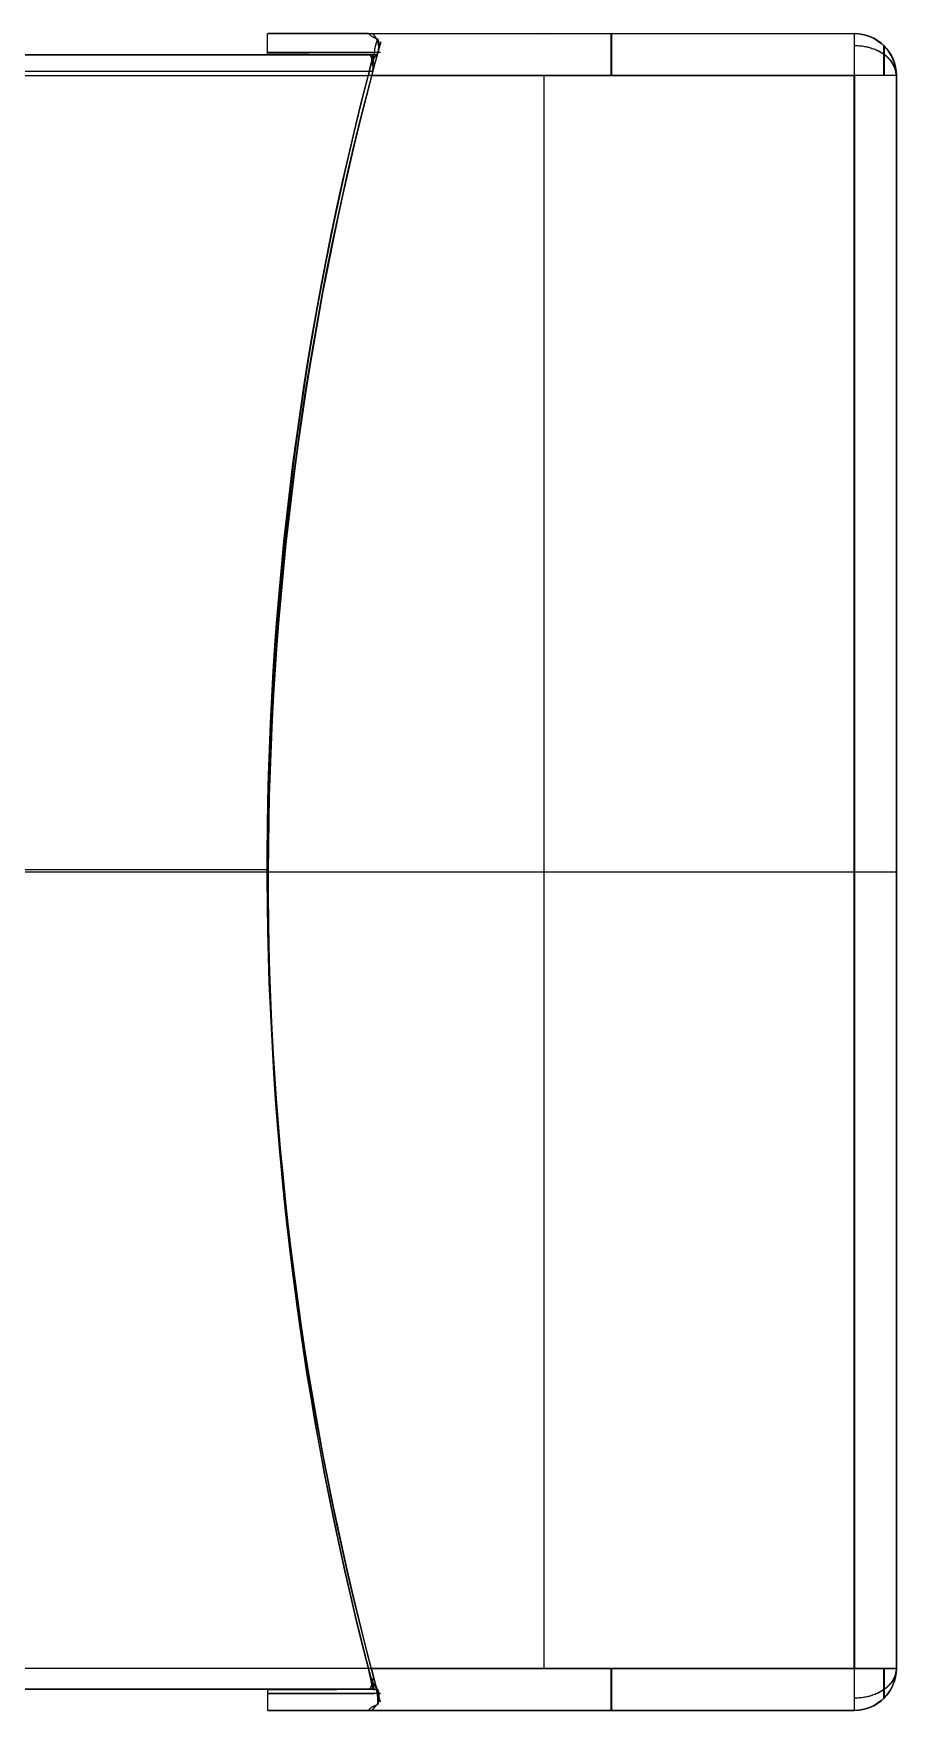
# Model space of a CAD drawing. Header units: millimetres. Extents: x 1.2 to 41.2, y 0.2 to 23.9.
# Drawn here: x 21.866 to 22.277, y 13.135 to 13.935 of the extents above; entities that cross this region are included whole.
import ezdxf

# ---------------------------------------------------------------- set-up
doc = ezdxf.new("R2010")
doc.units = ezdxf.units.MM
doc.layers.add('图层03', color=5, linetype='Continuous', true_color=0x0000ff)

msp = doc.modelspace()

# ---------------------------------------------------------------- linework, layer by layer
at = {"layer": '图层03', "color": 7, "true_color": 0xffffff}
for p, q in [((21.97717, 13.92543, 1.9861), (21.97717, 13.93544, 1.9861)), ((21.97744, 13.93544, 1.98896), (22.2572, 13.93544, 1.98902)), ((22.10916, 13.93544, 1.60894), (22.10899, 13.93544, 2.36904)), ((20.97677, 13.92544, 1.98975), (21.97751, 13.92544, 1.98997)), ((22.10899, 13.91544, 2.38904), (22.10899, 13.15534, 2.38904)), ((22.10917, 13.15534, 1.58894), (22.10917, 13.91544, 1.58894)), ((22.2772, 13.91544, 1.98903), (22.2772, 13.15534, 1.98903)), ((21.97708, 13.53826, 2.37901), (21.97708, 13.53826, 2.38901)), ((21.97708, 13.53539, 2.37901), (20.97695, 13.53539, 2.37879)), ((21.97759, 13.5364, 1.59891), (21.67107, 13.5364, 1.59884)), ((21.97725, 13.53253, 1.59893), (21.97725, 13.53253, 1.58891)), ((22.25711, 13.53539, 2.38907), (21.97735, 13.53539, 2.38901)), ((22.25729, 13.53539, 1.58897), (21.97752, 13.53539, 1.58891)), ((22.27729, 13.53539, 1.60898), (22.27712, 13.53539, 2.36907)), ((21.97717, 13.14534, 1.98795), (20.9767, 13.14534, 1.98773)), ((21.97717, 13.14534, 1.99182), (21.97717, 13.13534, 1.99182)), ((22.2572, 13.13534, 1.98902), (21.97744, 13.13534, 1.98896)), ((22.10916, 13.13534, 1.60894), (22.10899, 13.13534, 2.36904))]:
    msp.add_line(p, q, dxfattribs=at)
at = {"layer": '图层03', "color": 7, "true_color": 0xffffff, "extrusion": (-0.000220476, 0, 1)}
for centre, radius, start, end in [((23.47779, 13.53253, 1.59305), 1.50019, 164.57553, 194.97255), ((22.25764, 13.91544, 1.98411), 0.02, 0, 90), ((22.25764, 13.15534, 1.60407), 0.02, 270, 0)]:
    msp.add_arc(centre, radius, start, end, dxfattribs=at)
at = {"layer": '图层03', "color": 7, "true_color": 0xffffff, "extrusion": (-1, 0, -0.000220476)}
for centre, start, end in [((-13.91544, 2.36416, -22.14172), 90, 180), ((-13.91544, 1.60407, -22.14172), 180, 270), ((-13.15534, 2.36416, -22.14172), 360, 90), ((-13.15534, 1.60407, -22.14172), 270, 360)]:
    msp.add_arc(centre, 0.02, start, end, dxfattribs=at)
at = {"layer": '图层03', "color": 7, "true_color": 0xffffff, "extrusion": (1, 2.47818e-16, 0.000220476)}
for centre, start, end in [((13.91544, 2.36416, 22.25764), 360, 90), ((13.91544, 1.60407, 22.25764), 270, 0), ((13.15534, 2.36416, 22.25764), 90, 180), ((13.15534, 1.60407, 22.25764), 180, 270)]:
    msp.add_arc(centre, 0.02, start, end, dxfattribs=at)
at = {"layer": '图层03', "color": 7, "true_color": 0xffffff, "extrusion": (0.000220476, 4.93038e-32, -1)}
msp.add_arc((-22.25764, 13.91544, -2.36416), 0.02, 90, 180, dxfattribs=at)
at = {"layer": '图层03', "color": 7, "true_color": 0xffffff, "extrusion": (0.000220476, 9.86076e-32, -1)}
msp.add_arc((-22.25764, 13.91544, -1.60407), 0.02, 90, 180, dxfattribs=at)
at = {"layer": '图层03', "color": 7, "true_color": 0xffffff, "extrusion": (0.000220476, 0, -1)}
for centre, radius, start, end in [((-23.47779, 13.53826, -2.37517), 1.50019, 344.57553, 14.95839), ((-22.25764, 13.15534, -1.98411), 0.02, 180, 270)]:
    msp.add_arc(centre, radius, start, end, dxfattribs=at)
at = {"layer": '图层03', "color": 7, "true_color": 0xffffff, "extrusion": (0, -1, 0)}
for centre, radius, start, end in [((23.47736, 1.98643, -13.92645), 1.50019, 164.57662, 194.97102), ((22.25712, 2.36907, -13.91544), 0.02, 0.01263, 90.01263), ((22.25712, 2.36907, -13.53539), 0.02, 0.01263, 90.01263)]:
    msp.add_arc(centre, radius, start, end, dxfattribs=at)
at = {"layer": '图层03', "color": 7, "true_color": 0xffffff, "extrusion": (-0.000220476, -1.77986e-13, 1)}
msp.add_arc((23.47779, 13.53826, 2.37416), 1.50019, 165.43815, 194.78791, dxfattribs=at)
at = {"layer": '图层03', "color": 7, "true_color": 0xffffff, "extrusion": (0, 1, 0)}
for centre, radius, start, end in [((-22.25729, 1.60897, 13.91544), 0.02, 179.98737, 269.98737), ((-22.25729, 1.60897, 13.53539), 0.02, 179.98737, 269.98737), ((-22.25712, 2.36907, 13.15534), 0.02, 89.98737, 179.98737), ((-22.25729, 1.60897, 13.15534), 0.02, 179.98737, 269.98737), ((-23.47736, 1.99215, 13.14337), 1.50019, 344.5923, 14.9602)]:
    msp.add_arc(centre, radius, start, end, dxfattribs=at)
at = {"layer": '图层03', "color": 7, "true_color": 0xffffff, "extrusion": (0.000220476, -9.59111e-12, -1)}
msp.add_arc((-22.25764, 13.15534, -2.36416), 0.02, 180, 270, dxfattribs=at)
at = {"layer": '图层03', "color": 7, "true_color": 0xffffff, "extrusion": (2.90413e-13, -1, 1.81872e-14)}
msp.add_open_spline([(22.02544, 13.93544, 1.60892), (21.96098, 13.93544, 1.85684), (21.96145, 13.93544, 2.12133), (22.02677, 13.93544, 2.36902)], degree=3, dxfattribs=at)
at = {"layer": '图层03', "color": 7, "true_color": 0xffffff}
for points, degree in [([(22.02544, 13.93544, 1.60892), (22.14136, 13.93544, 1.60895), (22.25729, 13.93544, 1.60897)], 2), ([(22.02985, 13.93276, 1.59892), (22.02719, 13.93366, 1.60225), (22.02631, 13.93455, 1.60559), (22.02544, 13.93544, 1.60892)], 3), ([(22.02677, 13.93544, 2.36902), (22.14195, 13.93544, 2.36904), (22.25712, 13.93544, 2.36907)], 2), ([(22.02958, 13.93246, 2.37951), (22.02856, 13.93451, 2.376), (22.02766, 13.93544, 2.37251), (22.02677, 13.93544, 2.36902)], 3), ([(22.02748, 13.91746, 1.59906), (22.02808, 13.92407, 1.59892), (22.02808, 13.92841, 1.59892), (22.02985, 13.93276, 1.59892)], 3), ([(22.02968, 13.92544, 2.38634), (22.03087, 13.92813, 2.38479), (22.03029, 13.93045, 2.3826), (22.02958, 13.93246, 2.37951)], 3), ([(22.02976, 13.92594, 1.5919), (22.03046, 13.92854, 1.59445), (22.03104, 13.93065, 1.59668), (22.02985, 13.93276, 1.59892)], 3), ([(22.25729, 13.93544, 1.60897), (22.2572, 13.93544, 1.98902), (22.25712, 13.93544, 2.36907)], 2), ([(20.92726, 13.92544, 2.36878), (21.47729, 13.92537, 2.36991), (22.02731, 13.9253, 2.37104)], 2), ([(20.92893, 13.92544, 1.60868), (21.47719, 13.92544, 1.6088), (22.02544, 13.92544, 1.60892)], 2), ([(22.02731, 13.9253, 2.37104), (21.96145, 13.92544, 2.12133), (21.96098, 13.92544, 1.85684), (22.02544, 13.92544, 1.60892)], 3), ([(22.02527, 13.91544, 2.37902), (22.02646, 13.92002, 2.37902), (22.02729, 13.92312, 2.37689), (22.02731, 13.9253, 2.37104)], 3), ([(22.02544, 13.92544, 1.60892), (22.02663, 13.92544, 1.60435), (22.02746, 13.92331, 1.60124), (22.02748, 13.91746, 1.59906)], 3), ([(22.02694, 13.91544, 1.58892), (22.02783, 13.91878, 1.58981), (22.02872, 13.92211, 1.59071), (22.02976, 13.92594, 1.5919)], 3), ([(22.02731, 13.9253, 2.37104), (22.02791, 13.92544, 2.37764), (22.02791, 13.92544, 2.38199), (22.02968, 13.92544, 2.38634)], 3), ([(20.9269, 13.91746, 1.59882), (21.47719, 13.91746, 1.59894), (22.02748, 13.91746, 1.59906)], 2), ([(20.92876, 13.91544, 2.37878), (21.47702, 13.91544, 2.3789), (22.02527, 13.91544, 2.37902)], 2), ([(22.02748, 13.91746, 1.59906), (21.96156, 13.66777, 1.59891), (21.96104, 13.40327, 1.59891), (22.02544, 13.15534, 1.59892)], 3), ([(22.25711, 13.91544, 2.38907), (22.14119, 13.91544, 2.38905), (22.02527, 13.91544, 2.38902)], 2), ([(22.02694, 13.91544, 1.58892), (22.14212, 13.91544, 1.58895), (22.25729, 13.91544, 1.58897)], 2), ([(22.25711, 13.15534, 2.38907), (22.25711, 13.53539, 2.38907), (22.25711, 13.91544, 2.38907)], 2), ([(22.25729, 13.91544, 1.58897), (22.25729, 13.53539, 1.58897), (22.25729, 13.15534, 1.58897)], 2), ([(22.27712, 13.91544, 2.36907), (22.27712, 13.53539, 2.36907), (22.27712, 13.15534, 2.36907)], 2), ([(22.27729, 13.91544, 1.60898), (22.2772, 13.91544, 1.98903), (22.27712, 13.91544, 2.36907)], 2), ([(22.27729, 13.91544, 1.60898), (22.27729, 13.53539, 1.60898), (22.27729, 13.15534, 1.60898)], 2), ([(22.02677, 13.15534, 2.37902), (21.47702, 13.15534, 2.3789), (20.92726, 13.15534, 2.37878)], 2), ([(22.02544, 13.15534, 1.59892), (21.47719, 13.15534, 1.5988), (20.92893, 13.15534, 1.59868)], 2), ([(22.02748, 13.14548, 1.6069), (22.02708, 13.14746, 1.60158), (22.02626, 13.15134, 1.59892), (22.02544, 13.15534, 1.59892)], 3), ([(22.25729, 13.15534, 1.58897), (22.14137, 13.15534, 1.58894), (22.02545, 13.15534, 1.58892)], 2), ([(22.02987, 13.1452, 1.5916), (22.02719, 13.14867, 1.59071), (22.02631, 13.15201, 1.58981), (22.02545, 13.15534, 1.58892)], 3), ([(22.02677, 13.15534, 2.38902), (22.02765, 13.15201, 2.38813), (22.02854, 13.14867, 2.38724), (22.02958, 13.14485, 2.38604)], 3), ([(22.02677, 13.15534, 2.37902), (22.02711, 13.15406, 2.37902), (22.02746, 13.15275, 2.37876), (22.02782, 13.15141, 2.37868)], 3), ([(22.02677, 13.15534, 2.38902), (22.14194, 13.15534, 2.38905), (22.25711, 13.15534, 2.38907)], 2), ([(22.27712, 13.15534, 2.36907), (22.2772, 13.15534, 1.98903), (22.27729, 13.15534, 1.60898)], 2), ([(22.02968, 13.13802, 2.37902), (22.03025, 13.14237, 2.37902), (22.02907, 13.14671, 2.37902), (22.02782, 13.15141, 2.37868)], 3), ([(22.02748, 13.14548, 1.6069), (21.47719, 13.14548, 1.60678), (20.9269, 13.14548, 1.60666)], 2), ([(22.02527, 13.14534, 2.36902), (21.47702, 13.14534, 2.3689), (20.92876, 13.14534, 2.36878)], 2), ([(22.02968, 13.13802, 2.37902), (22.02702, 13.13713, 2.37569), (22.02614, 13.13624, 2.37236), (22.02527, 13.13534, 2.36902)], 3), ([(22.02694, 13.13534, 1.60892), (22.02782, 13.13624, 1.60559), (22.02872, 13.13713, 1.60225), (22.02975, 13.13833, 1.59843)], 3), ([(22.02987, 13.1452, 1.5916), (22.03042, 13.14534, 1.59594), (22.02924, 13.14534, 1.60029), (22.02748, 13.14548, 1.6069)], 3), ([(22.02958, 13.14485, 2.38604), (22.03029, 13.14224, 2.3835), (22.03087, 13.14013, 2.38126), (22.02968, 13.13802, 2.37902)], 3), ([(22.02975, 13.13833, 1.59843), (22.03046, 13.14087, 1.59582), (22.03104, 13.14311, 1.59371), (22.02987, 13.1452, 1.5916)], 3), ([(22.25712, 13.13534, 2.36907), (22.1412, 13.13534, 2.36904), (22.02527, 13.13534, 2.36902)], 2), ([(22.02694, 13.13534, 1.60892), (22.14211, 13.13534, 1.60895), (22.25729, 13.13534, 1.60897)], 2), ([(22.25729, 13.13534, 1.60897), (22.2572, 13.13534, 1.98902), (22.25712, 13.13534, 2.36907)], 2)]:
    msp.add_open_spline(points, degree=degree, dxfattribs=at)
for points, knots in [([(22.02968, 13.92544, 2.38634), (22.02746, 13.92379, 2.38734), (22.02688, 13.92158, 2.38819), (22.02628, 13.91933, 2.38864), (22.02595, 13.91805, 2.38889), (22.02561, 13.91674, 2.38902), (22.02527, 13.91544, 2.38902)], [-0.01179894, -0.01179894, -0.01179894, -0.01179894, -0.00405026, -0.00405026, -0.00405026, 0, 0, 0, 0]), ([(22.02782, 13.15141, 2.37868), (22.0276, 13.15054, 2.37786), (22.02744, 13.14957, 2.37726), (22.02724, 13.14874, 2.37653), (22.02705, 13.14791, 2.3758), (22.02682, 13.1472, 2.37492), (22.02657, 13.14665, 2.37397), (22.02631, 13.1461, 2.37299), (22.02603, 13.14571, 2.37191), (22.02574, 13.14551, 2.37082), (22.02559, 13.1454, 2.37023), (22.02543, 13.14534, 2.36962), (22.02527, 13.14534, 2.36902)], [-0.01224644, -0.01224644, -0.01224644, -0.01224644, -0.00875506, -0.00875506, -0.00875506, -0.00535501, -0.00535501, -0.00535501, -0.0018722, -0.0018722, -0.0018722, 0, 0, 0, 0]), ([(22.02527, 13.14534, 2.36902), (21.99311, 13.14534, 2.24509), (21.97708, 13.14534, 2.11693), (21.97726, 13.14534, 1.8608), (21.99385, 13.14534, 1.73415), (22.02748, 13.14548, 1.6069)], [-0.7726713, -0.7726713, -0.7726713, -0.7726713, -0.3863357, -0.3863357, 0, 0, 0, 0])]:
    msp.add_open_spline(points, degree=3, knots=knots, dxfattribs=at)
at = {"layer": '图层03', "color": 7, "true_color": 0xffffff, "extrusion": (-0.0001559, -0.707107, 0.707107)}
for points in [[(22.27712, 13.91544, 2.36907), (22.27712, 13.92373, 2.37736), (22.26883, 13.92958, 2.38322), (22.25711, 13.92958, 2.38321)], [(22.27729, 13.15534, 1.60898), (22.27729, 13.14706, 1.60069), (22.26901, 13.1412, 1.59483), (22.25729, 13.1412, 1.59483)]]:
    msp.add_rational_spline(points, [0.853553390593, 0.686886723927, 0.686886723927, 0.853553390593], degree=3, dxfattribs=at)
at = {"layer": '图层03', "color": 7, "true_color": 0xffffff, "extrusion": (0.0001559, -0.707107, -0.707107)}
for points in [[(22.27729, 13.91544, 1.60898), (22.27729, 13.92373, 1.60069), (22.26901, 13.92958, 1.59483), (22.25729, 13.92958, 1.59483)], [(22.27712, 13.15534, 2.36907), (22.27712, 13.14706, 2.37736), (22.26883, 13.1412, 2.38322), (22.25711, 13.1412, 2.38321)]]:
    msp.add_rational_spline(points, [0.853553390593, 0.686886723927, 0.686886723927, 0.853553390593], degree=3, dxfattribs=at)
at = {"layer": '图层03', "color": 7, "true_color": 0xffffff, "extrusion": (1, 8.22483e-13, 0.000220476)}
msp.add_rational_spline([(22.27126, 13.91544, 2.38322), (22.27126, 13.92373, 2.38322), (22.27126, 13.92958, 2.37736), (22.27126, 13.92958, 2.36907)], [0.853553390593, 0.686886723927, 0.686886723927, 0.853553390593], degree=3, dxfattribs=at)
at = {"layer": '图层03', "color": 7, "true_color": 0xffffff, "extrusion": (-1, 8.57633e-13, -0.000220476)}
msp.add_rational_spline([(22.27143, 13.92958, 1.60898), (22.27143, 13.92958, 1.60069), (22.27143, 13.92373, 1.59483), (22.27143, 13.91544, 1.59483)], [0.853553390593, 0.686886723927, 0.686886723927, 0.853553390593], degree=3, dxfattribs=at)
at = {"layer": '图层03', "color": 7, "true_color": 0xffffff, "extrusion": (-0.000220476, -1.31722e-15, 1)}
msp.add_open_spline([(22.02527, 13.91544, 2.38902), (21.96086, 13.66751, 2.38901), (21.96139, 13.40302, 2.38901), (22.02677, 13.15534, 2.38902)], degree=3, dxfattribs=at)
at = {"layer": '图层03', "color": 7, "true_color": 0xffffff, "extrusion": (-0.000220476, 2.33005e-16, 1)}
msp.add_open_spline([(22.02545, 13.15534, 1.58892), (21.96104, 13.40327, 1.58891), (21.96156, 13.66777, 1.58891), (22.02694, 13.91544, 1.58892)], degree=3, dxfattribs=at)
at = {"layer": '图层03', "color": 7, "true_color": 0xffffff, "extrusion": (1, -4.28678e-13, 0.000220476)}
msp.add_rational_spline([(22.27126, 13.1412, 2.36907), (22.27126, 13.1412, 2.37736), (22.27126, 13.14706, 2.38322), (22.27126, 13.15534, 2.38322)], [0.853553390593, 0.686886723927, 0.686886723927, 0.853553390593], degree=3, dxfattribs=at)
at = {"layer": '图层03', "color": 7, "true_color": 0xffffff, "extrusion": (-1, -1.75368e-12, -0.000220476)}
msp.add_rational_spline([(22.27143, 13.15534, 1.59483), (22.27143, 13.14706, 1.59483), (22.27143, 13.1412, 1.60069), (22.27143, 13.1412, 1.60898)], [0.853553390593, 0.686886723927, 0.686886723927, 0.853553390593], degree=3, dxfattribs=at)
at = {"layer": '图层03', "color": 7, "true_color": 0xffffff, "extrusion": (-4.37975e-13, -1, -9.60584e-16)}
msp.add_open_spline([(22.02527, 13.13534, 2.36902), (21.96092, 13.13534, 2.12108), (21.9615, 13.13534, 1.85658), (22.02694, 13.13534, 1.60892)], degree=3, dxfattribs=at)

doc.saveas('drawing.dxf')
